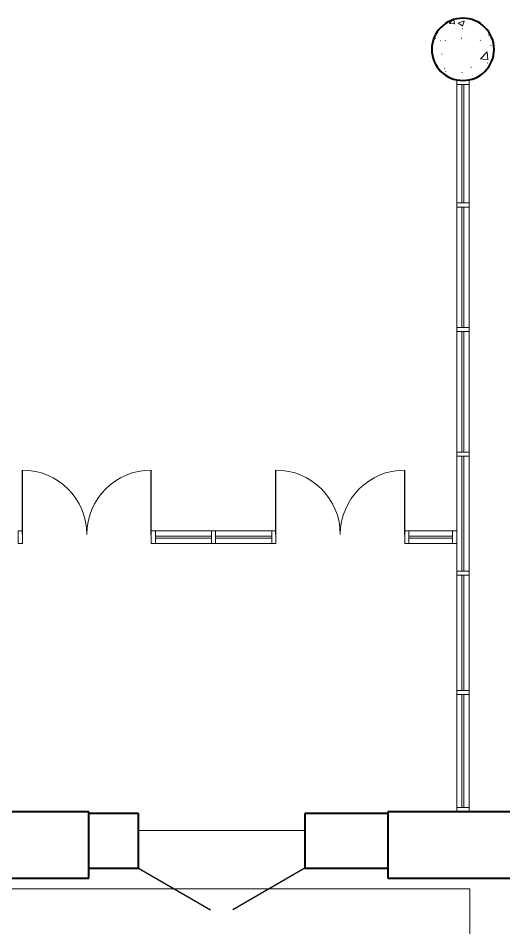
# Model space of a CAD drawing. Header units: millimetres. Extents: x -24 to 373619, y 275 to 149465.
# Drawn here: x 190449 to 196291, y 26277 to 37232 of the extents above; entities that cross this region are included whole.
import ezdxf

# ---------------------------------------------------------------- set-up
doc = ezdxf.new("R2010")
doc.units = ezdxf.units.MM
for name, color, linetype, lineweight in [('Двери', 7, 'Continuous', 18), ('Импосты витража', 7, 'Continuous', 18), ('Несущие колонны', 7, 'Continuous', 18), ('Панели витража', 7, 'Continuous', 18), ('Панель', 7, 'Continuous', 30), ('Перекрытия', 7, 'Continuous', 18), ('Стены разрез', 7, 'Continuous', 40)]:
    doc.layers.add(name, color=color, linetype=linetype, lineweight=lineweight)

# ---------------------------------------------------------------- blocks, each defined once
blk = doc.blocks.new('AC_Дверь_Двупольная_ПВХ_ГОСТ30970-2014 - 1960х2380h В Глухой низ Пр-387575-001_Весь этаж')
at = {"layer": 'Панель'}
for p, q in [((-1000, 330), (-134, 830)), ((1000, 330), (134, 830))]:
    blk.add_line(p, q, dxfattribs=at)
blk = doc.blocks.new('Бетон-Круглого сечения-Колонна - 750 мм-V6-001_Весь этаж')
at = {"layer": 'Несущие колонны', "lineweight": 9}
h = blk.add_hatch(dxfattribs=at)
h.set_pattern_fill('FP_10', color=256, style=0, pattern_type=2)
h.set_pattern_definition([(230, (195798.55, 36857.4), (-728.7365, 63.7558), [76.2, -838.2]), (175, (195798.55, 36857.4), (140.9716, -764.2276), [60.96, -670.56]), (280.451, (195737.8, 36862.7), (-587.77, -700.4668), [64.76, -712.36]), (226.184, (195798.55, 36654.2), (-1084.3162, 168.171), [114.3, -1257.3]), (276.636, (195708.2, 36668.2), (-949.61, -989.71), [97.14, -1068.54]), (171.184, (195798.6, 36654.2), (-949.6206, -989.701), [91.44, -1005.84]), (201, (195696.95, 36705), (-606.4579, 409.0606), [76.2, -838.2]), (146, (195696.95, 36705), (-247.2083, -736.753), [60.96, -670.56]), (251.451, (195646.4, 36739.1), (-853.6683, -327.6855), [64.76, -712.36]), (217.5, (195798.55, 36857.38), (-12.3547, -338.22012), [6.706, -655.726, 6.706, -674.014, -673.1]), (217.5, (195798.55, 36857.38), (-12.3547, -338.22012), [-1343.152, 6.706, -666.394]), (187.5, (195798.55, 36857.38), (-267.2789, -400.7221), [6.706, -381.406, 6.706, -897.026]), (187.5, (195798.55, 36857.38), (-267.2789, -400.7221), [-394.818, -640.486, 6.706, -249.834]), (147.5, (196025.12, 36857.38), (-542.36333, 22.91534), [6.706, -247.294, 6.706, -1837.334]), (147.5, (196025.12, 36857.38), (-542.36333, 22.91534), [-260.706, -785.774, 6.706, -1044.854]), (137.5, (196126.7, 36857.4), (-592.517, -101.7071), [6.706, -323.494, 6.706, -519.582, -746.76]), (137.5, (196126.7, 36857.4), (-592.517, -101.7071), [-856.488, 6.706, -740.054])])
h.paths.add_polyline_path([(0, 375), (-65, 369), (-128, 352), (-188, 325), (-241, 287), (-287, 241), (-325, 187), (-352, 128), (-369, 65), (-375, 0), (-369, -65), (-352, -128), (-325, -188), (-287, -241), (-241, -287), (-188, -325), (-128, -352), (-65, -369), (0, -375), (65, -369), (128, -352), (187, -325), (241, -287), (287, -241), (325, -188), (352, -128), (369, -65), (375, 0), (369, 65), (352, 128), (325, 187), (287, 241), (241, 287), (187, 325), (128, 352), (65, 369)], flags=0)
at = {"layer": 'Несущие колонны', "lineweight": 40}
for start, end in [(0, 180), (180, 0)]:
    blk.add_arc((0, 0), 375, start, end, dxfattribs=at)
blk = doc.blocks.new('Системная панель - ADSK_Cтеклопакет_25-1046843-001_Весь этаж')
at = {"layer": 'Панели витража'}
for p, q in [((712.5, 12.5), (-712.5, 12.5)), ((-712.5, 12.5), (-712.5, -12.5)), ((712.5, -12.5), (712.5, 12.5)), ((-712.5, -12.5), (712.5, -12.5))]:
    blk.add_line(p, q, dxfattribs=at)
blk = doc.blocks.new('Системная панель - ADSK_Cтеклопакет_25-1046799-001_Весь этаж')
at = {"layer": 'Панели витража'}
for p, q in [((725, 12.5), (-725, 12.5)), ((-725, 12.5), (-725, -12.5)), ((725, -12.5), (725, 12.5)), ((-725, -12.5), (725, -12.5))]:
    blk.add_line(p, q, dxfattribs=at)
blk = doc.blocks.new('Системная панель - ADSK_Cтеклопакет_25-1046824-001_Весь этаж')
at = {"layer": 'Панели витража'}
for p, q in [((693, 13), (-693, 13)), ((-693, 13), (-693, -13)), ((693, -13), (693, 13)), ((-693, -13), (693, -13))]:
    blk.add_line(p, q, dxfattribs=at)
blk = doc.blocks.new('Системная панель - ADSK_Cтеклопакет_25-1046817-001_Весь этаж')
at = {"layer": 'Панели витража'}
for p, q in [((680, 13), (-680, 13)), ((-680, 13), (-680, -13)), ((680, -13), (680, 13)), ((-680, -13), (680, -13))]:
    blk.add_line(p, q, dxfattribs=at)
blk = doc.blocks.new('Прямоугольный импост - 50х150-1046803-001_Весь этаж')
at = {"layer": 'Импосты витража'}
for p, q in [((-50, 75), (0, 75)), ((-50, -75), (-50, 75)), ((0, 75), (0, -75)), ((0, -75), (-50, -75))]:
    blk.add_line(p, q, dxfattribs=at)
blk = doc.blocks.new('Прямоугольный импост - 50х150-1046805-001_Весь этаж')
at = {"layer": 'Импосты витража'}
for p, q in [((0, 75), (-50, 75)), ((-50, 75), (-50, -75)), ((0, -75), (0, 75)), ((-50, -75), (0, -75))]:
    blk.add_line(p, q, dxfattribs=at)
blk = doc.blocks.new('Прямоугольный импост - 50х150-1046812-001_Весь этаж')
at = {"layer": 'Импосты витража'}
for p, q in [((195724, 27725), (195724, 29086)), ((195874, 29086), (195874, 27725))]:
    blk.add_line(p, q, dxfattribs=at)
blk = doc.blocks.new('Прямоугольный импост - 50х150-1046822-001_Весь этаж')
at = {"layer": 'Импосты витража'}
for p, q in [((195724, 29136), (195724, 30522)), ((195874, 30522), (195874, 29136))]:
    blk.add_line(p, q, dxfattribs=at)
blk = doc.blocks.new('Прямоугольный импост - 50х150-V27-001_Весь этаж')
at = {"layer": 'Импосты витража'}
for p, q in [((195724, 31057), (195724, 31957)), ((195874, 31957), (195874, 30572)), ((195724, 30572), (195724, 30907))]:
    blk.add_line(p, q, dxfattribs=at)
blk = doc.blocks.new('Прямоугольный импост - 50х150-1046836-001_Весь этаж')
at = {"layer": 'Импосты витража'}
for p, q in [((195724, 32007), (195724, 33457)), ((195874, 33457), (195874, 32007))]:
    blk.add_line(p, q, dxfattribs=at)
blk = doc.blocks.new('Прямоугольный импост - 50х150-1046841-001_Весь этаж')
at = {"layer": 'Импосты витража'}
for p, q in [((195724, 35007), (195724, 36432)), ((195874, 36432), (195874, 35007))]:
    blk.add_line(p, q, dxfattribs=at)
blk = doc.blocks.new('Прямоугольный импост - 50х150-1036582-001_Весь этаж')
at = {"layer": 'Импосты витража'}
for p, q in [((-25, 75), (25, 75)), ((-25, -75), (-25, 75)), ((25, 75), (25, -75)), ((25, -75), (-25, -75))]:
    blk.add_line(p, q, dxfattribs=at)
blk = doc.blocks.new('AC_ДверьВитражная_Двупольная_Алюминиевая_ГОСТ23747-2015 - Остекленные _с защитным ограждением_-1050290-001_Весь этаж')
at = {"layer": 'Панель'}
for p, q in [((-775, 32.5), (-775, 807.5)), ((775, 32.5), (775, 807.5))]:
    blk.add_line(p, q, dxfattribs=at)
at = {"layer": 'Панель', "lineweight": 18}
for centre, start, end in [((-775, 32.5), 360, 90), ((775, 32.5), 90, 180)]:
    blk.add_arc(centre, 775, start, end, dxfattribs=at)
blk = doc.blocks.new('Системная панель - ADSK_Cтеклопакет_25-1051646-001_Весь этаж')
at = {"layer": 'Панели витража'}
for p, q in [((337.5, 12.5), (-337.5, 12.5)), ((-337.5, 12.5), (-337.5, -12.5)), ((337.5, -12.5), (337.5, 12.5)), ((-337.5, -12.5), (337.5, -12.5))]:
    blk.add_line(p, q, dxfattribs=at)
blk = doc.blocks.new('Системная панель - ADSK_Cтеклопакет_25-1050188-001_Весь этаж')
at = {"layer": 'Панели витража'}
for p, q in [((262.5, 12.5), (-262.5, 12.5)), ((-262.5, 12.5), (-262.5, -12.5)), ((262.5, -12.5), (262.5, 12.5)), ((-262.5, -12.5), (262.5, -12.5))]:
    blk.add_line(p, q, dxfattribs=at)
blk = doc.blocks.new('Прямоугольный импост - 50х150-1050167-001_Весь этаж')
at = {"layer": 'Импосты витража'}
for p, q in [((183196, 31057), (183721, 31057)), ((183721, 30907), (183196, 30907))]:
    blk.add_line(p, q, dxfattribs=at)
blk = doc.blocks.new('Прямоугольный импост - 50х150-1051640-001_Весь этаж')
at = {"layer": 'Импосты витража'}
for p, q in [((192099, 31057), (192774, 31057)), ((192774, 30907), (192099, 30907))]:
    blk.add_line(p, q, dxfattribs=at)
blk = doc.blocks.new('Прямоугольный импост - 50х150-1050194-001_Весь этаж')
at = {"layer": 'Импосты витража'}
for p, q in [((-50, 75), (0, 75)), ((-50, -75), (-50, 75)), ((0, 75), (0, -75)), ((0, -75), (-50, -75))]:
    blk.add_line(p, q, dxfattribs=at)
blk = doc.blocks.new('Прямоугольный импост - 50х150-1050177-001_Весь этаж')
at = {"layer": 'Импосты витража'}
for p, q in [((-25, 75), (25, 75)), ((-25, -75), (-25, 75)), ((25, 75), (25, -75)), ((25, -75), (-25, -75))]:
    blk.add_line(p, q, dxfattribs=at)

msp = doc.modelspace()

# ---------------------------------------------------------------- linework, layer by layer
at = {"layer": 'Перекрытия'}
for p, q in [((191897, 27449), (193897, 27449)), ((195881, 26745), (178400, 26745)), ((195881, 17398), (195881, 26745))]:
    msp.add_line(p, q, dxfattribs=at)
at = {"layer": 'Стены разрез'}
for p, q in [((191297, 27675), (188837, 27675)), ((191297, 26875), (191297, 27675)), ((191897, 27655), (191297, 27655)), ((191897, 26995), (191897, 27655)), ((194897, 27655), (193897, 27655)), ((193897, 27655), (193897, 26995)), ((197316, 27675), (194897, 27675)), ((194897, 27675), (194897, 26875)), ((191297, 26995), (191897, 26995)), ((193897, 26995), (194897, 26995)), ((188837, 26875), (191297, 26875)), ((194897, 26875), (197316, 26875))]:
    msp.add_line(p, q, dxfattribs=at)

# ---------------------------------------------------------------- block references
at = {"layer": 'Двери'}
for p in [(191274, 30982), (194324, 30982)]:
    msp.add_blockref('AC_ДверьВитражная_Двупольная_Алюминиевая_ГОСТ23747-2015 - Остекленные _с защитным ограждением_-1050290-001_Весь этаж', p, dxfattribs=at)
at = {"layer": 'Двери', "rotation": 180}
msp.add_blockref('AC_Дверь_Двупольная_ПВХ_ГОСТ30970-2014 - 1960х2380h В Глухой низ Пр-387575-001_Весь этаж', (192897, 27325), dxfattribs=at)
at = {"layer": 'Импосты витража'}
for name, p, rotation in [('Прямоугольный импост - 50х150-1046805-001_Весь этаж', (195799, 36482), 90), ('Прямоугольный импост - 50х150-1050167-001_Весь этаж', (378870, 61964), 180)]:
    msp.add_blockref(name, p, dxfattribs=dict(at, rotation=rotation))
for name, p in [('Прямоугольный импост - 50х150-1046841-001_Весь этаж', (0, 0)), ('Прямоугольный импост - 50х150-1046836-001_Весь этаж', (0, 1500)), ('Прямоугольный импост - 50х150-1046836-001_Весь этаж', (0, 0)), ('Прямоугольный импост - 50х150-V27-001_Весь этаж', (0, 0)), ('Прямоугольный импост - 50х150-1051640-001_Весь этаж', (0, 0)), ('Прямоугольный импост - 50х150-1051640-001_Весь этаж', (725, 0)), ('Прямоугольный импост - 50х150-1046822-001_Весь этаж', (0, 0)), ('Прямоугольный импост - 50х150-1046812-001_Весь этаж', (0, 0))]:
    msp.add_blockref(name, p, dxfattribs=at)
at = {"layer": 'Импосты витража', "extrusion": (0, 0, -1)}
for name, p, rotation in [('Прямоугольный импост - 50х150-1036582-001_Весь этаж', (-195799, 34982), 270), ('Прямоугольный импост - 50х150-1036582-001_Весь этаж', (-195799, 33482), 270), ('Прямоугольный импост - 50х150-1036582-001_Весь этаж', (-195799, 31982), 270), ('Прямоугольный импост - 50х150-1050177-001_Весь этаж', (-190474, 30982), 180), ('Прямоугольный импост - 50х150-1050177-001_Весь этаж', (-192074, 30982), 180), ('Прямоугольный импост - 50х150-1050177-001_Весь этаж', (-192799, 30982), 180), ('Прямоугольный импост - 50х150-1050177-001_Весь этаж', (-193524, 30982), 180), ('Прямоугольный импост - 50х150-1050177-001_Весь этаж', (-195124, 30982), 180), ('Прямоугольный импост - 50х150-1050194-001_Весь этаж', (-195724, 30982), 180), ('Прямоугольный импост - 50х150-1036582-001_Весь этаж', (-195799, 30547), 270), ('Прямоугольный импост - 50х150-1036582-001_Весь этаж', (-195799, 29111), 270), ('Прямоугольный импост - 50х150-1046803-001_Весь этаж', (-195799, 27675), 270)]:
    msp.add_blockref(name, p, dxfattribs=dict(at, rotation=rotation))
at = {"layer": 'Несущие колонны', "rotation": 180}
msp.add_blockref('Бетон-Круглого сечения-Колонна - 750 мм-V6-001_Весь этаж', (195799, 36857), dxfattribs=at)
at = {"layer": 'Панели витража', "rotation": 270}
for name, p in [('Системная панель - ADSK_Cтеклопакет_25-1046843-001_Весь этаж', (195799, 35720)), ('Системная панель - ADSK_Cтеклопакет_25-1046799-001_Весь этаж', (195799, 34232)), ('Системная панель - ADSK_Cтеклопакет_25-1046799-001_Весь этаж', (195799, 32732)), ('Системная панель - ADSK_Cтеклопакет_25-1046824-001_Весь этаж', (195799, 31265)), ('Системная панель - ADSK_Cтеклопакет_25-1046824-001_Весь этаж', (195799, 29829)), ('Системная панель - ADSK_Cтеклопакет_25-1046817-001_Весь этаж', (195799, 28406))]:
    msp.add_blockref(name, p, dxfattribs=at)
at = {"layer": 'Панели витража'}
for name, p in [('Системная панель - ADSK_Cтеклопакет_25-1051646-001_Весь этаж', (192436, 30982)), ('Системная панель - ADSK_Cтеклопакет_25-1051646-001_Весь этаж', (193161, 30982)), ('Системная панель - ADSK_Cтеклопакет_25-1050188-001_Весь этаж', (195411, 30982))]:
    msp.add_blockref(name, p, dxfattribs=at)

doc.saveas('drawing.dxf')
